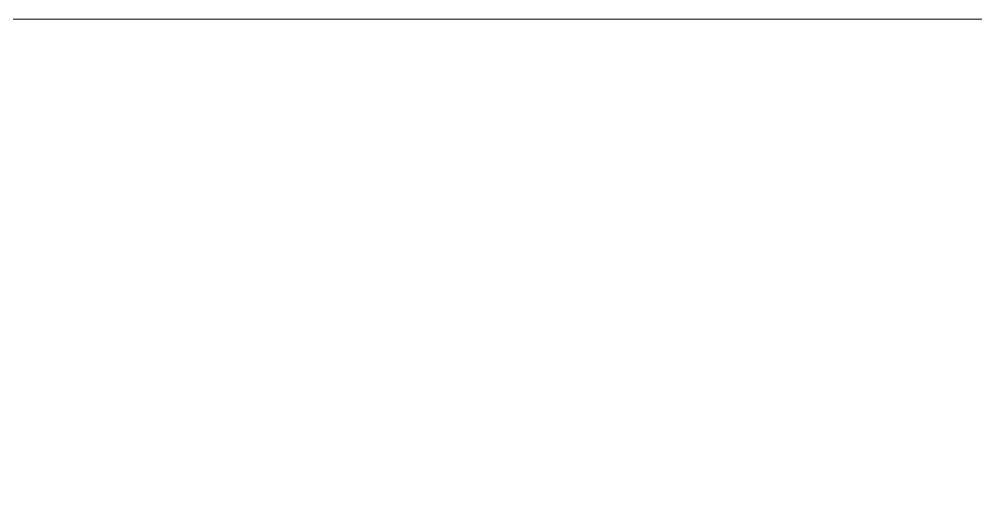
# Model space of a CAD drawing. Header units: millimetres. Extents: x 0 to 414, y 0 to 292.
# Drawn here: x 395.155 to 397.453, y 108.396 to 109.527 of the extents above; entities that cross this region are included whole.
import ezdxf

# ---------------------------------------------------------------- set-up
doc = ezdxf.new("R2010")
doc.units = ezdxf.units.MM

msp = doc.modelspace()

# ---------------------------------------------------------------- hatches: boundary and pattern name
h = msp.add_hatch(color=0)
h.dxf.hatch_style = 2
h.paths.add_polyline_path([(395.5415, 108.9025), (395.5415, 109.202361)])
h = msp.add_hatch(color=0)
h.dxf.hatch_style = 2
h.paths.add_polyline_path([(395.5415, 108.9025), (395.5415, 109.198833)])
h = msp.add_hatch(color=0)
h.dxf.hatch_style = 2
h.paths.add_polyline_path([(395.5415, 108.9025), (395.5415, 109.198833)])
h = msp.add_hatch(color=0)
h.dxf.hatch_style = 2
h.paths.add_polyline_path([(395.5415, 108.9025), (395.5415, 109.195306)])
h = msp.add_hatch(color=0)
h.dxf.hatch_style = 2
h.paths.add_polyline_path([(395.57325, 108.849583), (395.57325, 109.198833)])
h = msp.add_hatch(color=0)
h.dxf.hatch_style = 2
h.paths.add_polyline_path([(395.580306, 108.846056), (395.580306, 109.198833)])
h = msp.add_hatch(color=0)
h.dxf.hatch_style = 2
h.paths.add_polyline_path([(395.650861, 108.80725), (395.650861, 109.198833)])
h = msp.add_hatch(color=0)
h.dxf.hatch_style = 2
h.paths.add_polyline_path([(395.650861, 108.80725), (395.650861, 109.195306)])
h = msp.add_hatch(color=0)
h.dxf.hatch_style = 2
h.paths.add_polyline_path([(395.672028, 108.80725), (395.672028, 109.170611)])
h = msp.add_hatch(color=0)
h.dxf.hatch_style = 2
h.paths.add_polyline_path([(395.735528, 108.80725), (395.735528, 109.093)])
h = msp.add_hatch(color=0)
h.dxf.hatch_style = 2
h.paths.add_polyline_path([(395.735528, 108.80725), (395.735528, 109.093)])
h = msp.add_hatch(color=0)
h.dxf.hatch_style = 2
h.paths.add_polyline_path([(395.777861, 108.803722), (395.777861, 109.078889)])
h = msp.add_hatch(color=0)
h.dxf.hatch_style = 2
h.paths.add_polyline_path([(395.781389, 108.800194), (395.781389, 109.078889)])
h = msp.add_hatch(color=0)
h.dxf.hatch_style = 2
h.paths.add_polyline_path([(395.781389, 108.800194), (395.781389, 109.078889)])
h = msp.add_hatch(color=0)
h.dxf.hatch_style = 2
h.paths.add_polyline_path([(395.788444, 108.800194), (395.788444, 109.075361)])
h = msp.add_hatch(color=0)
h.dxf.hatch_style = 2
h.paths.add_polyline_path([(395.926028, 108.786083), (395.926028, 108.990694)])
h = msp.add_hatch(color=0)
h.dxf.hatch_style = 2
h.paths.add_polyline_path([(395.929556, 108.786083), (395.929556, 108.983639)])
h = msp.add_hatch(color=0)
h.dxf.hatch_style = 2
h.paths.add_polyline_path([(395.929556, 108.786083), (395.929556, 108.983639)])
h = msp.add_hatch(color=0)
h.dxf.hatch_style = 2
h.paths.add_polyline_path([(395.933083, 108.782556), (395.933083, 108.983639)])
h = msp.add_hatch(color=0)
h.dxf.hatch_style = 2
h.paths.add_polyline_path([(395.933083, 108.782556), (395.933083, 108.983639)])
h = msp.add_hatch(color=0)
h.dxf.hatch_style = 2
h.paths.add_polyline_path([(395.936611, 108.782556), (395.936611, 108.980111)])
h = msp.add_hatch(color=0)
h.dxf.hatch_style = 2
h.paths.add_polyline_path([(395.936611, 108.782556), (395.936611, 108.980111)])
h = msp.add_hatch(color=0)
h.dxf.hatch_style = 2
h.paths.add_polyline_path([(395.940139, 108.782556), (395.940139, 108.980111)])
h = msp.add_hatch(color=0)
h.dxf.hatch_style = 2
h.paths.add_polyline_path([(395.961306, 108.761389), (395.961306, 108.969528)])
h = msp.add_hatch(color=0)
h.dxf.hatch_style = 2
h.paths.add_polyline_path([(395.968361, 108.754333), (395.968361, 108.966)])
h = msp.add_hatch(color=0)
h.dxf.hatch_style = 2
h.paths.add_polyline_path([(395.968361, 108.754333), (395.968361, 108.966)])
h = msp.add_hatch(color=0)
h.dxf.hatch_style = 2
h.paths.add_polyline_path([(395.971889, 108.750806), (395.971889, 108.966)])
h = msp.add_hatch(color=0)
h.dxf.hatch_style = 2
h.paths.add_polyline_path([(396.01775, 108.68025), (396.01775, 108.944833)])
h = msp.add_hatch(color=0)
h.dxf.hatch_style = 2
h.paths.add_polyline_path([(396.021278, 108.673194), (396.021278, 108.944833)])
h = msp.add_hatch(color=0)
h.dxf.hatch_style = 2
h.paths.add_polyline_path([(396.194139, 108.510917), (396.194139, 108.856639)])
h = msp.add_hatch(color=0)
h.dxf.hatch_style = 2
h.paths.add_polyline_path([(396.197667, 108.510917), (396.197667, 108.849583)])
h = msp.add_hatch(color=0)
h.dxf.hatch_style = 2
h.paths.add_polyline_path([(396.197667, 108.510917), (396.197667, 108.849583)])
h = msp.add_hatch(color=0)
h.dxf.hatch_style = 2
h.paths.add_polyline_path([(396.201194, 108.510917), (396.201194, 108.846056)])
h = msp.add_hatch(color=0)
h.dxf.hatch_style = 2
h.paths.add_polyline_path([(396.278806, 108.514444), (396.278806, 108.796667)])
h = msp.add_hatch(color=0)
h.dxf.hatch_style = 2
h.paths.add_polyline_path([(396.282333, 108.514444), (396.282333, 108.796667)])
h = msp.add_hatch(color=0)
h.dxf.hatch_style = 2
h.paths.add_polyline_path([(396.307028, 108.517972), (396.307028, 108.793139)])
h = msp.add_hatch(color=0)
h.dxf.hatch_style = 2
h.paths.add_polyline_path([(396.307028, 108.517972), (396.307028, 108.793139)])
h = msp.add_hatch(color=0)
h.dxf.hatch_style = 2
h.paths.add_polyline_path([(396.688028, 107.766556), (396.688028, 108.803722)])
h = msp.add_hatch(color=0)
h.dxf.hatch_style = 2
h.paths.add_polyline_path([(396.740944, 107.985278), (396.740944, 108.80725)])
h = msp.add_hatch(color=0)
h.dxf.hatch_style = 2
h.paths.add_polyline_path([(396.744472, 107.985278), (396.744472, 108.80725)])
h = msp.add_hatch(color=0)
h.dxf.hatch_style = 2
h.paths.add_polyline_path([(396.762111, 107.999389), (396.762111, 108.80725)])
h = msp.add_hatch(color=0)
h.dxf.hatch_style = 2
h.paths.add_polyline_path([(396.765639, 108.002917), (396.765639, 108.80725)])
h = msp.add_hatch(color=0)
h.dxf.hatch_style = 2
h.paths.add_polyline_path([(396.860889, 108.048778), (396.860889, 108.80725)])
h = msp.add_hatch(color=0)
h.dxf.hatch_style = 2
h.paths.add_polyline_path([(396.864417, 108.048778), (396.864417, 108.80725)])
h = msp.add_hatch(color=0)
h.dxf.hatch_style = 2
h.paths.add_polyline_path([(396.864417, 108.048778), (396.864417, 108.80725)])
h = msp.add_hatch(color=0)
h.dxf.hatch_style = 2
h.paths.add_polyline_path([(396.864417, 108.048778), (396.864417, 108.80725)])
h = msp.add_hatch(color=0)
h.dxf.hatch_style = 2
h.paths.add_polyline_path([(396.864417, 108.048778), (396.864417, 108.80725)])
h = msp.add_hatch(color=0)
h.dxf.hatch_style = 2
h.paths.add_polyline_path([(396.867944, 108.048778), (396.867944, 108.80725)])
h = msp.add_hatch(color=0)
h.dxf.hatch_style = 2
h.paths.add_polyline_path([(396.867944, 108.048778), (396.867944, 108.80725)])
h = msp.add_hatch(color=0)
h.dxf.hatch_style = 2
h.paths.add_polyline_path([(396.867944, 108.048778), (396.867944, 108.80725)])
h = msp.add_hatch(color=0)
h.dxf.hatch_style = 2
h.paths.add_polyline_path([(396.867944, 108.048778), (396.867944, 108.80725)])
h = msp.add_hatch(color=0)
h.dxf.hatch_style = 2
h.paths.add_polyline_path([(396.875, 108.048778), (396.875, 108.80725)])
h = msp.add_hatch(color=0)
h.dxf.hatch_style = 2
h.paths.add_polyline_path([(396.875, 108.048778), (396.875, 108.80725)])
h = msp.add_hatch(color=0)
h.dxf.hatch_style = 2
h.paths.add_polyline_path([(396.878528, 108.048778), (396.878528, 108.80725)])
h = msp.add_hatch(color=0)
h.dxf.hatch_style = 2
h.paths.add_polyline_path([(396.896167, 108.048778), (396.896167, 108.800194)])
h = msp.add_hatch(color=0)
h.dxf.hatch_style = 2
h.paths.add_polyline_path([(396.896167, 108.048778), (396.896167, 108.796667)])
h = msp.add_hatch(color=0)
h.dxf.hatch_style = 2
h.paths.add_polyline_path([(396.39875, 108.560306), (396.39875, 108.782556)])
h = msp.add_hatch(color=0)
h.dxf.hatch_style = 2
h.paths.add_polyline_path([(397.386528, 108.225167), (397.386528, 108.754333)])
h = msp.add_hatch(color=0)
h.dxf.hatch_style = 2
h.paths.add_polyline_path([(397.393583, 108.228694), (397.393583, 108.757861)])
h = msp.add_hatch(color=0)
h.dxf.hatch_style = 2
h.paths.add_polyline_path([(397.393583, 108.228694), (397.393583, 108.757861)])
h = msp.add_hatch(color=0)
h.dxf.hatch_style = 2
h.paths.add_polyline_path([(397.400639, 108.228694), (397.400639, 108.757861)])
h = msp.add_hatch(color=0)
h.dxf.hatch_style = 2
h.paths.add_polyline_path([(396.638639, 107.293833), (396.638639, 108.581472)])
h = msp.add_hatch(color=0)
h.dxf.hatch_style = 2
h.paths.add_polyline_path([(397.375944, 108.221639), (397.375944, 108.581472)])
h = msp.add_hatch(color=0)
h.dxf.hatch_style = 2
h.paths.add_polyline_path([(397.333611, 108.207528), (397.333611, 108.429778)])
h = msp.add_hatch(color=0)
h.dxf.hatch_style = 2
h.paths.add_polyline_path([(397.340667, 108.211056), (397.340667, 108.433306)])
h = msp.add_hatch(color=0)
h.dxf.hatch_style = 2
h.paths.add_polyline_path([(395.185194, 106.598861), (395.185194, 108.401556)])
h = msp.add_hatch(color=0)
h.dxf.hatch_style = 2
h.paths.add_polyline_path([(395.185194, 106.595333), (395.185194, 108.398028)])
h = msp.add_hatch(color=0)
h.dxf.hatch_style = 2
h.paths.add_polyline_path([(397.263056, 108.186361), (397.263056, 108.398028)])

# ---------------------------------------------------------------- linework, layer by layer
at = {"color": 0, "lineweight": 0}
msp.add_lwpolyline([(354.957944, 109.526917), (404.237472, 109.526917)], dxfattribs=at)

doc.saveas('drawing.dxf')
